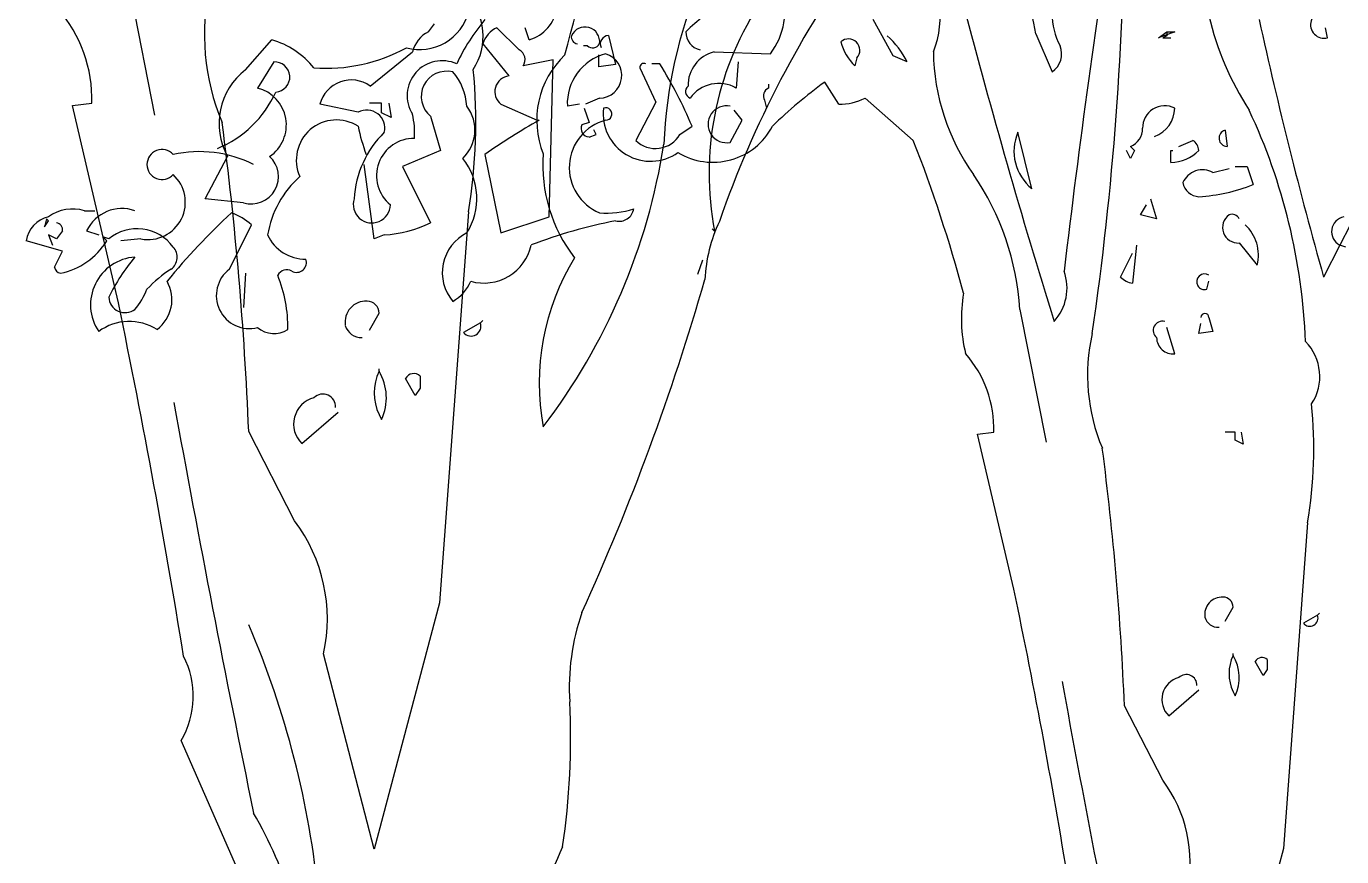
# Model space of a CAD drawing. Header units: millimetres. Extents: x 0 to 25200, y 0 to 17820.
# Drawn here: x 7243.9 to 7699.8, y 3315.5 to 3603.2 of the extents above; entities that cross this region are included whole.
import ezdxf

# ---------------------------------------------------------------- set-up
doc = ezdxf.new("R2010")
doc.units = ezdxf.units.MM
doc.header["$LTSCALE"] = 100
doc.header["$MEASUREMENT"] = 0
doc.layers.add('CO-TREE', color=251, linetype='Continuous')

# ---------------------------------------------------------------- blocks, each defined once
blk = doc.blocks.new('T-132')
at = {"layer": 'CO-TREE'}
for p, q in [((-17.57, 740.27), (-6.69, 685.06)), ((88.25, 714), (90.34, 716.79)), ((249.27, 705.64), (242.3, 718.18)), ((24.82, 700.76), (33.88, 711.21)), ((119.62, 707.73), (111.95, 715.4)), ((123.11, 711.21), (121.71, 715.4)), ((150.56, 712.67), (153.07, 702.63)), ((298.76, 713.3), (304.34, 700.06)), ((346.86, 714), (341.28, 711.91)), ((341.28, 711.91), (344.07, 714)), ((344.07, 712.61), (342.68, 711.91)), ((342.68, 711.91), (345.46, 711.91)), ((344.07, 714), (346.86, 714)), ((344.07, 714), (344.07, 712.61)), ((399.84, 711.91), (399.14, 715.4)), ((68.04, 695.18), (82.68, 707.03)), ((107.07, 709.82), (116.13, 698.67)), ((143.32, 709.12), (141.93, 709.12)), ((187.23, 707.03), (206.75, 706.33)), ((34.58, 703.55), (29, 694.48)), ((131.47, 704.24), (121.01, 702.15)), ((130.08, 649.87), (131.47, 704.24)), ((147.22, 701.79), (147.22, 705.97)), ((153.07, 702.63), (147.22, 701.79)), ((168.41, 702.85), (165.63, 702.85)), ((195.6, 703.55), (194.9, 694.48)), ((236.72, 704.94), (236.03, 702.15)), ((254.15, 703.55), (249.27, 705.64)), ((161.44, 701.45), (167.02, 689.6)), ((206.05, 695.88), (206.05, 694.48)), ((230.45, 688.91), (225.57, 696.58)), ((-35.13, 688.41), (-28.44, 689.24)), ((-20.08, 624), (-35.13, 688.41)), ((63.86, 686.12), (50.61, 688.91)), ((71.94, 689.24), (67.75, 689.24)), ((71.94, 685.9), (71.94, 689.24)), ((74.45, 689.24), (75.28, 684.23)), ((113.35, 688.91), (125.89, 683.33)), ((140.53, 688.91), (136.35, 688.21)), ((147.5, 691), (142.62, 688.91)), ((167.02, 689.6), (160.05, 676.36)), ((204.66, 690.3), (205.36, 687.51)), ((256.24, 676.36), (239.51, 691)), ((75.28, 684.23), (71.94, 685.9)), ((88.95, 684.73), (92.44, 672.88)), ((142.2, 687.57), (143.87, 682.55)), ((196.99, 683.33), (194.2, 686.82)), ((125.89, 683.33), (126.59, 683.33)), ((143.87, 682.55), (141.36, 681.72)), ((146.38, 678.37), (145.54, 680.04)), ((175.38, 678.45), (179.57, 681.24)), ((192.81, 675.66), (196.99, 683.33)), ((364.29, 679.85), (364.98, 674.27)), ((424.93, 680.54), (404.02, 640.11)), ((143.87, 677.53), (146.38, 678.37)), ((297.37, 659.63), (292.49, 679.15)), ((348.25, 674.27), (353.13, 676.36)), ((10.88, 656.15), (18.55, 670.78)), ((92.44, 672.88), (79.19, 667.3)), ((107.77, 671.48), (113.35, 644.3)), ((331.52, 670.09), (330.13, 672.88)), ((331.52, 674.27), (332.92, 672.88)), ((332.92, 672.88), (331.52, 670.09)), ((345.46, 668.69), (345.46, 672.88)), ((345.46, 672.88), (346.16, 672.88)), ((69.43, 642.21), (65.95, 668)), ((79.19, 667.3), (88.95, 647.78)), ((360.1, 665.21), (365.68, 666.6)), ((367.77, 667.3), (371.95, 667.3)), ((371.95, 667.3), (374.04, 661.03)), ((-30.94, 651.96), (-27.46, 651.96)), ((24.12, 654.75), (10.88, 656.15)), ((335.01, 650.57), (337.1, 654.06)), ((338.49, 656.15), (340.59, 649.18)), ((-44.19, 649.18), (-44.88, 646.39)), ((-44.88, 646.39), (-43.49, 648.48)), ((-43.49, 648.48), (-44.19, 649.18)), ((102.05, 651.6), (92.01, 516.1)), ((113.35, 644.3), (130.08, 649.87)), ((340.59, 649.18), (335.01, 650.57)), ((-40.7, 642.21), (-43.49, 643.6)), ((-43.49, 643.6), (-42.1, 640.11)), ((-38.61, 644.99), (-40.7, 642.21)), ((-30.25, 644.99), (-26.06, 643.6)), ((-22.58, 642.21), (-24.67, 642.9)), ((-24.67, 642.9), (-23.28, 641.51)), ((19.24, 631.75), (26.91, 647.08)), ((72.92, 643.6), (69.43, 642.21)), ((187.37, 644.91), (186.53, 645.75)), ((-38.61, 638.02), (-51.16, 641.51)), ((-11.43, 642.21), (-18.4, 641.51)), ((333.62, 640.11), (332.22, 626.87)), ((369.16, 640.81), (375.44, 633.14)), ((404.02, 640.11), (398.44, 628.96)), ((406.11, 639.42), (404.02, 640.11)), ((-41.4, 632.45), (-38.61, 638.02)), ((183.19, 634.87), (181.51, 629.86)), ((328.04, 628.96), (332.22, 637.33)), ((24.82, 630.36), (24.12, 618.51)), ((358.01, 624.78), (358.71, 627.57)), ((67.75, 610.62), (71.1, 616.47)), ((293.19, 617.81), (302.25, 571.8)), ((106.23, 613.13), (100.38, 609.78)), ((106.23, 613.13), (107.07, 613.96)), ((107.07, 613.96), (106.23, 613.13)), ((346.86, 602.47), (344.07, 611.53)), ((355.22, 609.44), (355.92, 612.93)), ((358.71, 615.02), (360.1, 610.14)), ((360.1, 610.14), (355.22, 609.44)), ((71.1, 596.4), (71.1, 597.23)), ((83.65, 588.03), (80.3, 593.89)), ((85.32, 594.72), (85.32, 590.54)), ((85.32, 590.54), (83.65, 588.03)), ((44.33, 571.3), (56.88, 582.18)), ((71.1, 581.34), (71.94, 579.67)), ((41.82, 544.54), (25.93, 575.49)), ((278.55, 574.59), (284.12, 575.29)), ((291.09, 520.92), (278.55, 574.59)), ((367.77, 575.29), (364.29, 575.29)), ((367.77, 572.5), (367.77, 575.29)), ((369.86, 575.29), (370.56, 571.11)), ((370.56, 571.11), (367.77, 572.5)), ((392.86, 543.92), (384.5, 431)), ((92.01, 516.1), (69.43, 430.78)), ((364.29, 509.77), (367.07, 514.64)), ((396.35, 511.86), (391.47, 509.07)), ((396.35, 511.86), (397.05, 512.55)), ((397.05, 512.55), (396.35, 511.86)), ((69.43, 430.78), (51.86, 498.53)), ((367.07, 497.92), (367.07, 498.61)), ((377.53, 490.94), (374.74, 495.82)), ((378.92, 493.04), (377.53, 490.94)), ((378.92, 496.52), (378.92, 493.04)), ((344.77, 477), (355.22, 486.07)), ((367.07, 485.37), (367.77, 483.97)), ((342.68, 454.7), (329.43, 480.49)), ((23.42, 420.74), (2.51, 468.42)), ((384.5, 431), (365.68, 359.9))]:
    blk.add_line(p, q, dxfattribs=at)
for centre, radius, start, end in [((-1476.5, 1140.97), 1669.66, 344.89864, 349.11212), ((-44.66, 642.26), 350.7, 11.6883, 21.3205), ((3727.18, 227.88), 3442.35, 171.06042, 173.27399), ((-735.23, 763.16), 1064.67, 351.69848, 359.86764), ((187.13, 721.13), 24.58, 322.9815, 73.2623), ((535.63, 527.44), 367.05, 144.078, 160.7818), ((231.5, 719.49), 34.08, 338.5523, 38.042), ((119.43, 724.19), 13.48, 285.8325, 57.9073), ((88.1, 712.84), 77.53, 167.0334, 202.9928), ((329.94, 668.6), 160.27, 157.0591, 177.7022), ((327.95, 720.27), 23.62, 151.8288, 208.1712), ((86.49, 712.37), 20.67, 326.4755, 44.5796), ((-75.63, 690.72), 47.21, 358.2104, 41.2833), ((85.16, 725.42), 17.6, 254.9265, 345.3563), ((215.93, 675.67), 54.3, 117.6708, 135.0979), ((292.14, 664.99), 106.67, 147.2447, 190.8472), ((2789.78, 1385.03), 2601.73, 194.73994, 197.24723), ((398.59, 716.4), 4.65, 100.5053, 285.4839), ((161.8, 673.03), 70.42, 140.1132, 154.9444), ((460.28, 743.45), 104.34, 193.2277, 212.8749), ((1904.95, 1052.99), 1565.05, 192.35253, 195.71996), ((25.77, 683.18), 29.18, 38.7672, 73.8527), ((93.02, 704.48), 10.65, 116.5653, 166.1151), ((115.55, 707.32), 8.84, 114.0391, 163.589), ((140.18, 712.26), 2.46, 171.8712, 261.8686), ((142.43, 710.52), 5.13, 352.098, 156.0112), ((150.7, 709.74), 2.93, 92.7274, 205.3451), ((183.57, 713.71), 6.11, 177.2742, 258.4757), ((233.79, 707.58), 3.95, 318.0666, 131.9334), ((225.54, 688.75), 32.21, 27.3477, 47.7895), ((52.62, 759.84), 58.52, 265.9845, 298.5451), ((117.93, 704.34), 3.79, 324.638, 63.4345), ((145.14, 711.1), 2.69, 227.3381, 331.5865), ((190.2, 695.37), 12.03, 104.2868, 180.9025), ((248.71, 715.15), 18.16, 194.796, 225.7169), ((338.01, 708.01), 74.81, 180.75, 215.5554), ((300.07, 706.33), 7.59, 304.2387, 21.5559), ((34.93, 698.32), 5.24, 273.8141, 93.8141), ((92.96, 691.83), 12.12, 65.3906, 211.9138), ((156.93, 683.3), 31.19, 133.3689, 201.8695), ((154.24, 689.04), 17.91, 105.0276, 182.656), ((147.39, 698.82), 7.83, 270.8186, 73.6511), ((162.84, 701.63), 1.4, 60.2557, 187.1244), ((37.98, 621.85), 153.53, 22.7575, 31.8416), ((39.06, 682.14), 23.44, 127.3933, 208.9637), ((94.49, 691.54), 8.78, 76.0139, 230.856), ((82.3, 687.24), 19.22, 2.9042, 41.8561), ((-79.97, 682.48), 184.62, 350.373, 5.744), ((116.69, 693.23), 5.47, 95.8561, 232.2532), ((0.87, 708.5), 37.7, 292.1178, 335.872), ((25.78, 681.7), 13.19, 304.1502, 75.8657), ((61.5, 686.02), 11.26, 54.4786, 165.1191), ((179.78, 693.3), 2.47, 130.4272, 248.4974), ((188.83, 683.82), 12.28, 60.3317, 144.1978), ((207.45, 691.7), 3.12, 116.5664, 206.5637), ((317.27, 569.83), 156.44, 125.8846, 134.5881), ((230.99, 707.25), 18.35, 268.3195, 297.6697), ((66.82, 680.6), 6.26, 346.5774, 118.2855), ((53.75, 678.8), 29.68, 356.6344, 12.8929), ((90.69, 679.93), 13.62, 313.7247, 37.4779), ((165.15, 685.5), 16.38, 172.9448, 305.5842), ((149.63, 685.49), 2.15, 269.1575, 109.7671), ((191.54, 681.94), 6.4, 78.5792, 281.4208), ((343.37, 680.68), 7.67, 62.9703, 181.0405), ((336.28, 687.7), 10.58, 289.9551, 358.9695), ((185.07, 598.69), 207.25, 2.2033, 25.1648), ((-1198.81, 524.16), 1225.82, 2.39956, 7.42402), ((56.33, 669.53), 13.92, 57.2895, 204.2377), ((128.7, 694.49), 66.19, 191.5483, 200.3425), ((241.64, 479.73), 233.86, 119.4703, 124.9212), ((153.98, 666.95), 16.96, 104.9741, 247.5631), ((144.01, 680.46), 2.93, 154.6549, 267.2726), ((186.81, 692.1), 23.32, 238.6774, 332.2451), ((329.08, 680.43), 6.62, 291.6162, 1.0036), ((365.03, 677.11), 2.84, 105.2552, 268.9948), ((97.24, 654.22), 34.83, 134.2897, 176.8224), ((83.18, 664.11), 12.95, 89.1554, 230.8784), ((-43.81, 708.44), 216.21, 322.6122, 351.1088), ((166.91, 683.3), 9.76, 225.3113, 330.2191), ((-215.54, 491.81), 506.6, 15.0532, 21.3638), ((307.75, 672.6), 16.61, 156.7708, 231.3017), ((350.69, 672.53), 4.54, 4.4003, 57.5272), ((-4.13, 668), 5.2, 42.0752, 317.9248), ((8.76, 630.5), 41.96, 63.3141, 102.4359), ((26.8, 663.82), 9.45, 253.5345, 47.5137), ((179.96, 667.77), 52.13, 175.697, 217.9458), ((345.31, 682.54), 13.85, 270.6564, 315.7408), ((82.89, 656.22), 22.1, 327.3456, 38.8425), ((356.46, 658.71), 7.45, 60.7089, 156.161), ((-8.99, 654.93), 12.95, 259.1443, 47.7256), ((66.19, 638.19), 34.13, 131.3471, 170.8797), ((199.54, 611.77), 93.84, 3.6922, 34.2008), ((355.65, 662.95), 6.12, 191.58, 266.0482), ((351.39, 718.53), 61.81, 273.5563, 291.5014), ((-35.13, 638.37), 14.22, 72.8988, 126.0258), ((-18.05, 639.28), 13.47, 70.3472, 154.8925), ((68.58, 654.19), 6.43, 162.2409, 358.8344), ((149.94, 681.59), 30.42, 265.4005, 288.0192), ((154.3, 653.45), 5.11, 256.2011, 351.179), ((-41.21, 640.09), 10.05, 103.1099, 171.8692), ((-41.05, 645.34), 2.46, 351.8712, 81.8686), ((186.55, 472.12), 244.65, 132.9218, 140.5496), ((11.92, 630.01), 22.72, 48.7321, 69.3404), ((69.67, 688.86), 45.38, 274.1016, 295.1401), ((185.85, 478.36), 173.25, 100.9041, 110.9866), ((237.05, 625.59), 53.1, 154.7271, 177.2004), ((368.85, 646.2), 5.4, 125.9678, 273.3399), ((366.73, 648.13), 2.65, 23.1999, 113.1972), ((406.46, 644.74), 5.23, 101.5243, 242.2155), ((-12.74, 630.31), 15.44, 36.1633, 129.5866), ((45.52, 649.57), 14.34, 204.6145, 270.8342), ((108.45, 630.51), 15.44, 116.7598, 219.973), ((361.73, 636.63), 14.15, 345.7362, 47.6623), ((-44.21, 654.5), 24.64, 281.4762, 328.1728), ((-4.03, 635.89), 5.15, 306.4406, 43.1706), ((107.45, 643.66), 16.73, 254.174, 347.7535), ((-12.34, 619.41), 16.56, 94.0803, 214.0351), ((38.96, 591.91), 68.5, 140.0046, 153.9476), ((42.5, 634.07), 3.44, 241.3744, 19.8282), ((209.99, 592.21), 83.38, 148.5559, 190.4025), ((-38.96, 632.8), 2.46, 188.1306, 261.8694), ((19.83, 598.29), 39.4, 121.8625, 137.7486), ((26.15, 622.62), 11.45, 127.08, 284.4587), ((39.11, 627.92), 3.59, 60.9467, 150.9441), ((-8.34, 611.72), 47.81, 358.945, 22.038), ((292.26, 625.24), 17.27, 317.727, 19.6531), ((357.2, 627.38), 2.73, 56.5242, 287.2156), ((-30.6, 632.8), 22.72, 318.7321, 339.3404), ((-13.66, 621.19), 12.97, 307.0154, 29.448), ((89.76, 633.07), 14.24, 298.7832, 337.2424), ((-625.25, 861.66), 842.28, 335.52809, 343.9068), ((333.96, 635.58), 8.89, 228.1806, 258.6893), ((-16.92, 622.35), 5.67, 183.6381, 306.8116), ((-2727.31, 56.67), 2766.04, 9.17449, 11.83563), ((66.56, 613.41), 7.26, 87.1568, 188.8687), ((66.92, 616.47), 4.18, 0.0013, 89.9987), ((324.48, 614.61), 51.56, 170.2034, 193.6149), ((357.31, 615.02), 1.39, 0, 180), ((-15.45, 595.72), 17.91, 57.5953, 126.3545), ((34.7, 618.25), 8.81, 229.6852, 302.6867), ((64.89, 613.8), 5.71, 195.3699, 273.5547), ((102.99, 612), 3.43, 220.2374, 19.2524), ((342.59, 610.53), 3.19, 75.7748, 231.0951), ((381.24, 594.95), 64.6, 167.0334, 202.9928), ((346.15, 607.99), 5.57, 179.4222, 277.3107), ((379.9, 594.56), 17.23, 326.4755, 44.5796), ((244.8, 576.52), 39.34, 358.2104, 41.2833), ((87.2, 588.87), 17.78, 154.9433, 205.0567), ((55.79, 587.25), 17.83, 334.8541, 30.8707), ((83.14, 592.35), 3.22, 47.3381, 151.5865), ((51.62, 584.04), 4.43, 357.5398, 134.5353), ((6293.33, 1733.39), 6397.16, 190.336801, 191.634195), ((50.96, 578.06), 9.46, 105.0013, 225.5115), ((241.18, 569.65), 153.85, 350.373, 5.744), ((-691.19, 437.72), 1021.51, 2.39956, 7.42402), ((-3, 510.66), 56.18, 347.5331, 37.083), ((-1964.93, 48.15), 2305.03, 9.17449, 11.83563), ((363.29, 512.09), 6.05, 87.1568, 188.8687), ((363.59, 514.64), 3.49, 0.0013, 89.9987), ((216.65, 486.82), 79.63, 160.9946, 183.6133), ((361.9, 512.42), 4.75, 195.3699, 273.5547), ((393.65, 510.91), 2.86, 220.2374, 19.2524), ((-267.57, 382.87), 319.29, 5.6035, 23.1836), ((-23.57, 483.81), 30.29, 329.4466, 27.2802), ((380.49, 491.64), 14.81, 154.9433, 205.0567), ((354.32, 490.29), 14.86, 334.8541, 30.8707), ((377.1, 494.55), 2.69, 47.3381, 151.5865), ((5552.27, 1445.41), 5330.97, 190.3368, 191.63419), ((350.29, 482.63), 7.89, 105.0013, 225.5115), ((350.84, 487.62), 3.69, 357.5398, 134.5353), ((-115.06, 469.26), 252.56, 351.4281, 2.8471), ((305.33, 426.47), 46.82, 347.5331, 37.083), ((-89.51, 374.32), 135.93, 16.2604, 30.51), ((684.48, 192.29), 599.64, 156.47744, 163.20734)]:
    blk.add_arc(centre, radius, start, end, dxfattribs=at)

msp = doc.modelspace()

# ---------------------------------------------------------------- block references
at = {"layer": 'CO-TREE'}
msp.add_blockref('T-132', (7295.06, 2887.33), dxfattribs=at)

doc.saveas('drawing.dxf')
